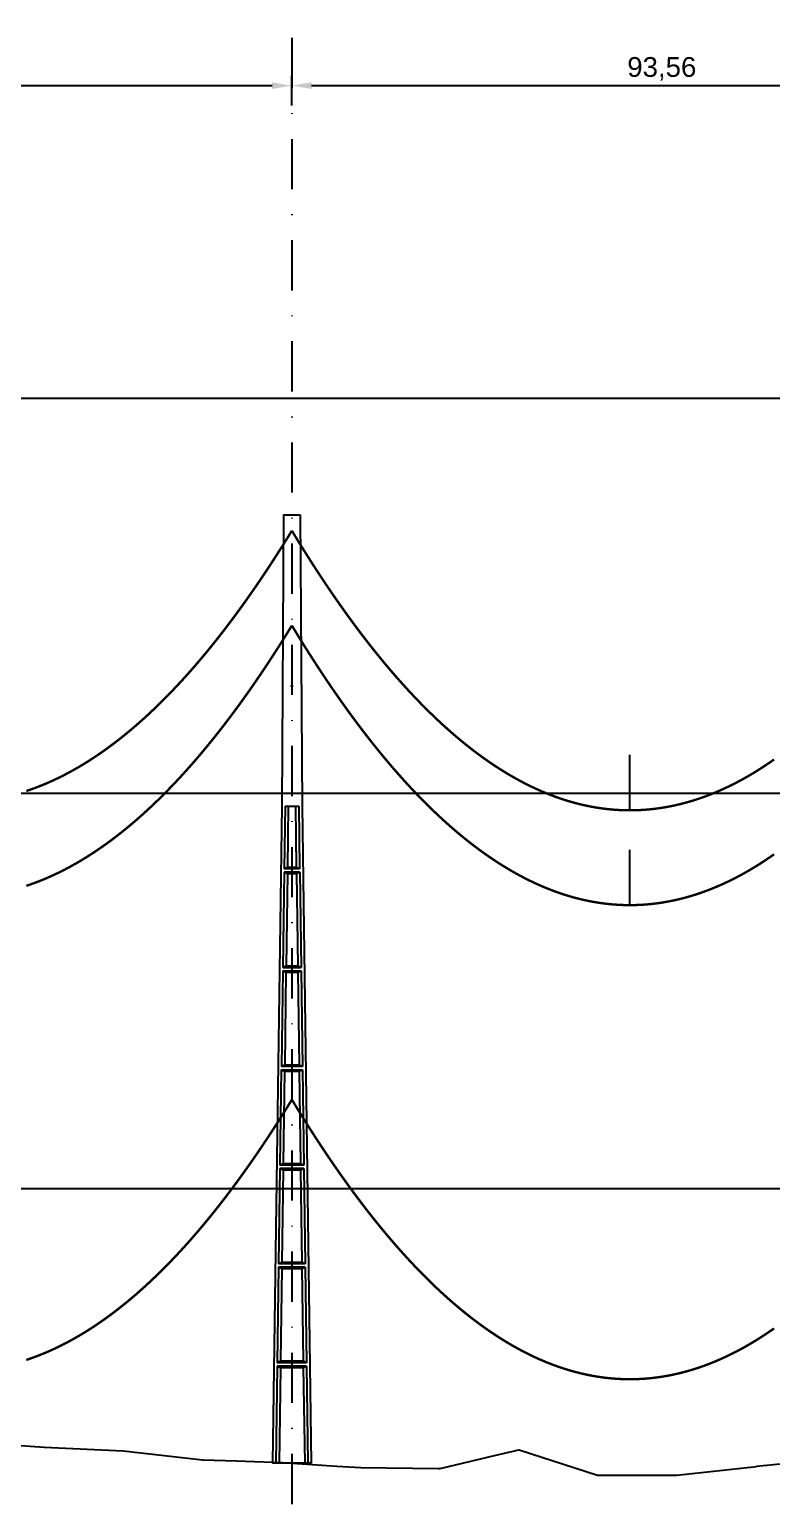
# Model space of a CAD drawing. Header units: metres. Extents: x -121 to 9872, y 3505 to 10721.
# Drawn here: x 5827.5 to 5921.3, y 9060 to 9246.7 of the extents above; entities that cross this region are included whole.
import ezdxf

# ---------------------------------------------------------------- set-up
doc = ezdxf.new("R2010")
doc.units = ezdxf.units.M
doc.header["$PDMODE"] = 2
doc.linetypes.add('DASHDOT', pattern=[25.4, 12.7, -6.35, 0, -6.35])
for name, color, linetype in [('CON-EOL- CA MAGNOLIA', 210, 'Continuous'), ('CON-EOL- PROJEÇÃO', 22, 'Continuous'), ('cotas', 7, 'Continuous'), ('Grade', 9, 'Continuous'), ('Ind.Rot', 8, 'DASHDOT'), ('Modelo_CotaTerreno_Perfil', 7, 'Continuous'), ('POSTE DT', 7, 'Continuous')]:
    doc.layers.add(name, color=color, linetype=linetype)
doc.styles.get("Standard").update_dxf_attribs({"font": 'arial.ttf'})
doc.dimstyles.new('ISO-25', dxfattribs={"dimtxt": 2.5, "dimasz": 2.5, "dimexe": 1.25, "dimexo": 0.625, "dimtad": 1, "dimzin": 1, "dimtxsty": 'Standard', "dimcen": 2.5, "dimaunit": 1, "dimadec": 3, "dimazin": 3, "dimtfac": 1, "dimtmove": 0, "dimatfit": 3, "dimfxlon": 1, "dimarcsym": 0})

# ---------------------------------------------------------------- blocks, each defined once
blk = doc.blocks.new('*U1')
at = {"layer": 'POSTE DT', "extrusion": (0, 1, 0)}
for p, q in [((-3.31, 378.23), (-4.05, 262)), ((-3.31, 378.23), (3.31, 378.23)), ((3.31, 378.23), (4.06, 262)), ((-4.05, 262), (-7.72, 0)), ((-4.05, 262), (-4.05, 262)), ((-2.73, 262), (-3.08, 237.05)), ((-2.73, 262), (2.75, 262)), ((-1.42, 262), (-1.77, 237.57)), ((1.43, 262), (1.77, 237.57)), ((2.75, 262), (3.1, 237.05)), ((4.06, 262), (7.72, 0)), ((-3.1, 235.74), (-3.63, 197.65)), ((3.11, 235.73), (-3.1, 235.74)), ((3.1, 237.05), (-3.08, 237.05)), ((3.11, 235.73), (3.65, 197.65)), ((-1.8, 235.21), (-2.32, 198.19)), ((1.8, 235.21), (2.32, 198.19)), ((-3.65, 196.34), (-4.19, 158.25)), ((-2.35, 195.8), (-2.87, 158.8)), ((2.35, 195.8), (2.87, 158.8)), ((3.66, 196.34), (4.2, 158.25)), ((-4.21, 156.94), (-4.74, 118.85)), ((-2.9, 156.39), (-3.42, 119.41)), ((2.91, 156.39), (3.42, 119.41)), ((4.21, 156.94), (4.75, 118.85)), ((4.75, 118.85), (-4.74, 118.85)), ((-4.76, 117.54), (-5.29, 79.45)), ((4.77, 117.54), (-4.76, 117.54)), ((-3.46, 116.98), (-3.97, 80.02)), ((3.46, 116.98), (3.98, 80.02)), ((4.77, 117.54), (5.3, 79.45)), ((-5.31, 78.14), (-5.85, 40.06)), ((5.32, 78.14), (-5.31, 78.14)), ((5.3, 79.45), (-5.29, 79.45)), ((-4.01, 77.57), (-4.53, 40.63)), ((4.01, 77.57), (4.53, 40.63)), ((5.32, 78.14), (5.85, 40.06)), ((-5.86, 38.74), (-6.41, 0)), ((5.87, 38.74), (-5.86, 38.74)), ((5.85, 40.06), (-5.85, 40.06)), ((-4.56, 38.17), (-5.1, 0)), ((4.56, 38.17), (5.1, 0)), ((5.87, 38.74), (6.41, 0)), ((-6.41, 0), (-7.72, 0)), ((-5.1, 0), (-6.41, 0)), ((5.1, 0), (-5.1, 0)), ((6.41, 0), (5.1, 0)), ((7.72, 0), (6.41, 0))]:
    blk.add_line(p, q, dxfattribs=at)
at = {"layer": 'POSTE DT', "ltscale": 3}
for points in [[(-3.65, 196.34), (3.66, 196.34)], [(-3.63, 197.65), (3.65, 197.65)], [(-4.21, 156.94), (4.21, 156.94)], [(4.2, 158.25), (-4.19, 158.25)]]:
    blk.add_lwpolyline(points, dxfattribs=at)
at = {"layer": 'POSTE DT'}
for points, knots in [([(0.25, 309.94), (0.25, 309.93), (0.25, 309.93), (0.25, 309.92), (0.25, 309.91), (0.25, 309.9), (0.25, 309.89), (0.24, 309.85), (0.22, 309.82), (0.19, 309.77), (0.16, 309.74), (0.11, 309.71), (0.08, 309.7), (0.01, 309.68), (-0.02, 309.68), (-0.08, 309.7), (-0.11, 309.71), (-0.16, 309.74), (-0.18, 309.76), (-0.21, 309.8), (-0.22, 309.82), (-0.24, 309.85), (-0.24, 309.87), (-0.25, 309.89), (-0.25, 309.9), (-0.25, 309.92), (-0.25, 309.92), (-0.25, 309.93), (-0.25, 309.94), (-0.25, 309.95), (-0.25, 309.95), (-0.25, 309.96), (-0.25, 309.97), (-0.24, 310), (-0.23, 310.02), (-0.21, 310.07), (-0.2, 310.09), (-0.15, 310.14), (-0.13, 310.15), (-0.07, 310.18), (-0.03, 310.19), (0.03, 310.19), (0.06, 310.18), (0.12, 310.16), (0.14, 310.14), (0.18, 310.11), (0.2, 310.09), (0.21, 310.06), (0.22, 310.05), (0.23, 310.04), (0.24, 310.01), (0.24, 309.99), (0.25, 309.97), (0.25, 309.96), (0.25, 309.95), (0.25, 309.94), (0.25, 309.94), (0.25, 309.94), (0.25, 309.94)], [-54.728303, -54.728303, -54.728303, -54.728303, -54.309038, -54.309038, -53.647169, -53.647169, -52.532885, -52.532885, -48.86224, -48.86224, -45.282765, -45.282765, -41.52867, -41.52867, -37.867486, -37.867486, -34.454589, -34.454589, -31.301423, -31.301423, -28.48103, -28.48103, -26.961755, -26.961755, -25.7544, -25.7544, -25.136228, -25.136228, -24.64409, -24.64409, -24.094201, -24.094201, -23.191199, -23.191199, -20.494482, -20.494482, -17.342863, -17.342863, -13.645538, -13.645538, -9.835989, -9.835989, -6.296781, -6.296781, -3.005029, -3.005029, 0, 0, 0, 1.527594, 1.527594, 3.697216, 3.697216, 4.489727, 4.489727, 5.01438, 5.01438, 5.095313, 5.095313, 5.095313, 5.095313]), ([(-3.1, 235.74), (-2.88, 235.65), (-2.67, 235.56), (-2.23, 235.39), (-2.02, 235.3), (-1.8, 235.21)], [0.055576, 0.055576, 0.055576, 0.055576, 56.767409, 56.767409, 113.50757, 113.50757, 113.50757, 113.50757]), ([(-1.77, 237.57), (-1.99, 237.49), (-2.21, 237.4), (-2.64, 237.22), (-2.86, 237.14), (-3.08, 237.05)], [0, 0, 0, 0, 56.660495, 56.660495, 113.412826, 113.412826, 113.412826, 113.412826]), ([(1.77, 237.57), (1.18, 237.57), (0.59, 237.57), (-0.59, 237.57), (-1.18, 237.57), (-1.77, 237.57)], [0, 0, 0, 0, 67.306894, 67.306894, 134.614447, 134.614447, 134.614447, 134.614447]), ([(3.1, 237.05), (2.87, 237.14), (2.65, 237.23), (2.21, 237.4), (1.99, 237.49), (1.77, 237.57)], [0, 0, 0, 0, 56.738948, 56.738948, 113.38731, 113.38731, 113.38731, 113.38731]), ([(1.8, 235.21), (2.02, 235.3), (2.24, 235.38), (2.68, 235.56), (2.89, 235.65), (3.11, 235.73)], [0, 0, 0, 0, 56.845349, 56.845349, 113.599799, 113.599799, 113.599799, 113.599799]), ([(-1.8, 235.21), (-1.2, 235.21), (-0.6, 235.21), (0.6, 235.21), (1.2, 235.21), (1.8, 235.21)], [0, 0, 0, 0, 68.567797, 68.567797, 137.136247, 137.136247, 137.136247, 137.136247]), ([(-3.65, 196.34), (-3.43, 196.25), (-3.22, 196.16), (-2.78, 195.98), (-2.57, 195.89), (-2.35, 195.8)], [0.054307, 0.054307, 0.054307, 0.054307, 63.527131, 63.527131, 127.063246, 127.063246, 127.063246, 127.063246]), ([(-2.32, 198.19), (-2.54, 198.1), (-2.76, 198.01), (-3.2, 197.83), (-3.41, 197.74), (-3.63, 197.65)], [0, 0, 0, 0, 63.412073, 63.412073, 126.777421, 126.777421, 126.777421, 126.777421]), ([(-2.35, 195.8), (-1.57, 195.8), (-0.78, 195.8), (0.79, 195.8), (1.57, 195.8), (2.35, 195.8)], [0, 0, 0, 0, 89.585713, 89.585713, 179.17191, 179.17191, 179.17191, 179.17191]), ([(2.32, 198.19), (1.55, 198.19), (0.77, 198.19), (-0.77, 198.19), (-1.55, 198.19), (-2.32, 198.19)], [0, 0, 0, 0, 88.31008, 88.31008, 176.620652, 176.620652, 176.620652, 176.620652]), ([(3.65, 197.65), (3.43, 197.74), (3.2, 197.83), (2.76, 198.01), (2.54, 198.1), (2.32, 198.19)], [0, 0, 0, 0, 63.488119, 63.488119, 126.880939, 126.880939, 126.880939, 126.880939]), ([(2.35, 195.8), (2.57, 195.89), (2.79, 195.98), (3.23, 196.16), (3.45, 196.25), (3.66, 196.34)], [0, 0, 0, 0, 63.60246, 63.60246, 127.109696, 127.109696, 127.109696, 127.109696]), ([(-4.21, 156.94), (-3.99, 156.85), (-3.77, 156.75), (-3.34, 156.57), (-3.12, 156.48), (-2.9, 156.39)], [0.053423, 0.053423, 0.053423, 0.053423, 70.429742, 70.429742, 140.90167, 140.90167, 140.90167, 140.90167]), ([(-2.87, 158.8), (-3.09, 158.71), (-3.31, 158.62), (-3.75, 158.43), (-3.97, 158.34), (-4.19, 158.25)], [0, 0, 0, 0, 70.301707, 70.301707, 140.590947, 140.590947, 140.590947, 140.590947]), ([(-2.9, 156.39), (-1.94, 156.39), (-0.97, 156.39), (0.97, 156.39), (1.94, 156.39), (2.91, 156.39)], [0, 0, 0, 0, 110.60219, 110.60219, 221.20473, 221.20473, 221.20473, 221.20473]), ([(2.87, 158.8), (1.92, 158.8), (0.96, 158.8), (-0.96, 158.8), (-1.91, 158.8), (-2.87, 158.8)], [0, 0, 0, 0, 109.314454, 109.314454, 218.629264, 218.629264, 218.629264, 218.629264]), ([(4.2, 158.25), (3.98, 158.34), (3.76, 158.44), (3.31, 158.62), (3.09, 158.71), (2.87, 158.8)], [0, 0, 0, 0, 70.379198, 70.379198, 140.659718, 140.659718, 140.659718, 140.659718]), ([(2.91, 156.39), (3.12, 156.48), (3.34, 156.57), (3.78, 156.75), (4, 156.85), (4.21, 156.94)], [0, 0, 0, 0, 70.506649, 70.506649, 140.914701, 140.914701, 140.914701, 140.914701]), ([(-3.42, 119.41), (-3.64, 119.32), (-3.86, 119.23), (-4.3, 119.04), (-4.52, 118.95), (-4.74, 118.85)], [0, 0, 0, 0, 77.299547, 77.299547, 154.618634, 154.618634, 154.618634, 154.618634]), ([(3.42, 119.41), (2.28, 119.41), (1.14, 119.41), (-1.14, 119.41), (-2.28, 119.41), (-3.42, 119.41)], [0, 0, 0, 0, 130.319901, 130.319901, 260.640046, 260.640046, 260.640046, 260.640046]), ([(4.75, 118.85), (4.53, 118.95), (4.31, 119.04), (3.87, 119.23), (3.64, 119.32), (3.42, 119.41)], [0, 0, 0, 0, 77.381597, 77.381597, 154.66183, 154.66183, 154.66183, 154.66183]), ([(-4.76, 117.54), (-4.54, 117.45), (-4.32, 117.35), (-3.89, 117.17), (-3.67, 117.07), (-3.46, 116.98)], [0.052784, 0.052784, 0.052784, 0.052784, 77.438432, 77.438432, 154.950301, 154.950301, 154.950301, 154.950301]), ([(-3.46, 116.98), (-2.3, 116.98), (-1.15, 116.98), (1.15, 116.98), (2.31, 116.98), (3.46, 116.98)], [0, 0, 0, 0, 131.617604, 131.617604, 263.235447, 263.235447, 263.235447, 263.235447]), ([(3.46, 116.98), (3.68, 117.07), (3.89, 117.17), (4.33, 117.35), (4.55, 117.45), (4.77, 117.54)], [0, 0, 0, 0, 77.520013, 77.520013, 154.938747, 154.938747, 154.938747, 154.938747]), ([(-5.31, 78.14), (-5.09, 78.05), (-4.88, 77.95), (-4.44, 77.76), (-4.23, 77.67), (-4.01, 77.57)], [0.052308, 0.052308, 0.052308, 0.052308, 84.527725, 84.527725, 169.158824, 169.158824, 169.158824, 169.158824]), ([(-3.97, 80.02), (-4.19, 79.93), (-4.41, 79.83), (-4.85, 79.64), (-5.07, 79.55), (-5.29, 79.45)], [0, 0, 0, 0, 84.379671, 84.379671, 168.809376, 168.809376, 168.809376, 168.809376]), ([(-4.01, 77.57), (-2.67, 77.57), (-1.34, 77.57), (1.34, 77.57), (2.67, 77.57), (4.01, 77.57)], [0, 0, 0, 0, 152.632212, 152.632212, 305.264569, 305.264569, 305.264569, 305.264569]), ([(3.98, 80.02), (2.65, 80.02), (1.33, 80.02), (-1.32, 80.02), (-2.65, 80.02), (-3.97, 80.02)], [0, 0, 0, 0, 151.326157, 151.326157, 302.652465, 302.652465, 302.652465, 302.652465]), ([(5.3, 79.45), (5.08, 79.55), (4.86, 79.64), (4.42, 79.83), (4.2, 79.93), (3.98, 80.02)], [0, 0, 0, 0, 84.46863, 84.46863, 168.833721, 168.833721, 168.833721, 168.833721]), ([(4.01, 77.57), (4.23, 77.67), (4.45, 77.76), (4.88, 77.95), (5.1, 78.05), (5.32, 78.14)], [0, 0, 0, 0, 84.616316, 84.616316, 169.129178, 169.129178, 169.129178, 169.129178]), ([(-5.86, 38.74), (-5.65, 38.65), (-5.43, 38.55), (-5, 38.36), (-4.78, 38.26), (-4.56, 38.17)], [0.026524, 0.026524, 0.026524, 0.026524, 91.679563, 91.679563, 183.466041, 183.466041, 183.466041, 183.466041]), ([(-4.53, 40.63), (-4.75, 40.53), (-4.97, 40.44), (-5.41, 40.25), (-5.63, 40.15), (-5.85, 40.06)], [0, 0, 0, 0, 91.523648, 91.523648, 183.126775, 183.126775, 183.126775, 183.126775]), ([(-4.56, 38.17), (-3.04, 38.17), (-1.52, 38.17), (1.52, 38.17), (3.04, 38.17), (4.56, 38.17)], [0, 0, 0, 0, 173.646192, 173.646192, 347.292451, 347.292451, 347.292451, 347.292451]), ([(4.53, 40.63), (3.02, 40.63), (1.51, 40.63), (-1.51, 40.63), (-3.02, 40.63), (-4.53, 40.63)], [0, 0, 0, 0, 172.33304, 172.33304, 344.666151, 344.666151, 344.666151, 344.666151]), ([(5.85, 40.06), (5.63, 40.15), (5.41, 40.25), (4.97, 40.44), (4.75, 40.53), (4.53, 40.63)], [0, 0, 0, 0, 91.621326, 91.621326, 183.137324, 183.137324, 183.137324, 183.137324]), ([(4.56, 38.17), (4.78, 38.26), (5, 38.36), (5.43, 38.55), (5.65, 38.65), (5.87, 38.74)], [0, 0, 0, 0, 91.776928, 91.776928, 183.448614, 183.448614, 183.448614, 183.448614])]:
    blk.add_open_spline(points, degree=3, knots=knots, dxfattribs=at)
blk = doc.blocks.new('*D114')
at = {"layer": 'cotas', "color": 0, "lineweight": -2, "transparency": 16777216}
for p, q in [((5770.7, 9237.06), (5770.7, 9240.81)), ((5860.7, 9237.06), (5860.7, 9240.81)), ((5773.2, 9239.56), (5858.2, 9239.56))]:
    blk.add_line(p, q, dxfattribs=at)
at = {"layer": 'cotas', "color": 0, "transparency": 16777216}
for points in [[(5773.2, 9239.98), (5773.2, 9239.14), (5770.7, 9239.56)], [(5858.2, 9239.98), (5858.2, 9239.14), (5860.7, 9239.56)]]:
    blk.add_solid(points, dxfattribs=at)
at = {"layer": 'Defpoints', "color": 0, "transparency": 16777216}
for p in [(5860.7, 9239.56), (5770.7, 9195.34), (5860.7, 9185.23)]:
    blk.add_point(p, dxfattribs=at)
at = {"layer": 'cotas', "color": 0, "transparency": 16777216, "insert": (5815.7, 9241.69), "char_height": 2.5, "attachment_point": 5}
blk.add_mtext('90,00', dxfattribs=at)
blk = doc.blocks.new('*D115')
at = {"layer": 'cotas', "color": 0, "lineweight": -2, "transparency": 16777216}
for p, q in [((5860.7, 9237.06), (5860.7, 9240.81)), ((5954.26, 9237.06), (5954.26, 9240.81)), ((5863.2, 9239.56), (5951.76, 9239.56))]:
    blk.add_line(p, q, dxfattribs=at)
at = {"layer": 'cotas', "color": 0, "transparency": 16777216}
for points in [[(5863.2, 9239.98), (5863.2, 9239.14), (5860.7, 9239.56)], [(5951.76, 9239.98), (5951.76, 9239.14), (5954.26, 9239.56)]]:
    blk.add_solid(points, dxfattribs=at)
at = {"layer": 'Defpoints', "color": 0, "transparency": 16777216}
for p in [(5954.26, 9239.56), (5954.26, 9199.93), (5860.7, 9185.23)]:
    blk.add_point(p, dxfattribs=at)
at = {"layer": 'cotas', "color": 0, "transparency": 16777216, "insert": (5907.48, 9241.69), "char_height": 2.5, "attachment_point": 5}
blk.add_mtext('93,56', dxfattribs=at)

msp = doc.modelspace()

# ---------------------------------------------------------------- linework, layer by layer
at = {"layer": 'CON-EOL- CA MAGNOLIA'}
for p, q in [((5903.442, 9147.848), (5903.442, 9154.848)), ((5903.442, 9135.848), (5903.442, 9142.848)), ((5903.442, 9135.848), (5903.442, 9142.848))]:
    msp.add_line(p, q, dxfattribs=at)
at = {"layer": 'CON-EOL- CA MAGNOLIA', "const_width": 0.3}
for points in [[(5827.122, 9150.289), (5827.57, 9150.441), (5828.017, 9150.6), (5828.465, 9150.767), (5828.913, 9150.942), (5829.361, 9151.124), (5829.808, 9151.315), (5830.256, 9151.513), (5830.704, 9151.718), (5831.152, 9151.932), (5831.6, 9152.153), (5832.047, 9152.382), (5832.495, 9152.619), (5832.943, 9152.864), (5833.391, 9153.116), (5833.838, 9153.376), (5834.286, 9153.644), (5834.734, 9153.919), (5835.182, 9154.203), (5835.629, 9154.494), (5836.077, 9154.793), (5836.525, 9155.1), (5836.973, 9155.414), (5837.42, 9155.736), (5837.868, 9156.066), (5838.316, 9156.404), (5838.764, 9156.75), (5839.211, 9157.103), (5839.659, 9157.464), (5840.107, 9157.833), (5840.555, 9158.21), (5841.003, 9158.594), (5841.45, 9158.986), (5841.898, 9159.386), (5842.346, 9159.794), (5842.794, 9160.21), (5843.241, 9160.633), (5843.689, 9161.064), (5844.137, 9161.503), (5844.585, 9161.95), (5845.032, 9162.404), (5845.48, 9162.866), (5845.928, 9163.336), (5846.376, 9163.814), (5846.823, 9164.3), (5847.271, 9164.793), (5847.719, 9165.295), (5848.167, 9165.804), (5848.614, 9166.32), (5849.062, 9166.845), (5849.51, 9167.378), (5849.958, 9167.918), (5850.405, 9168.466), (5850.853, 9169.022), (5851.301, 9169.585), (5851.749, 9170.157), (5852.197, 9170.736), (5852.644, 9171.323), (5853.092, 9171.918), (5853.54, 9172.521), (5853.988, 9173.132), (5854.435, 9173.75), (5854.883, 9174.376), (5855.331, 9175.01), (5855.779, 9175.652), (5856.226, 9176.302), (5856.674, 9176.959), (5857.122, 9177.625), (5857.57, 9178.298), (5858.017, 9178.979), (5858.465, 9179.668), (5858.913, 9180.365), (5859.361, 9181.069), (5859.808, 9181.782), (5860.256, 9182.502), (5860.704, 9183.23)], [(5860.704, 9183.23), (5861.169, 9182.462), (5861.635, 9181.702), (5862.1, 9180.951), (5862.566, 9180.208), (5863.031, 9179.474), (5863.497, 9178.748), (5863.962, 9178.031), (5864.428, 9177.322), (5864.893, 9176.621), (5865.359, 9175.929), (5865.824, 9175.246), (5866.29, 9174.571), (5866.755, 9173.904), (5867.221, 9173.246), (5867.686, 9172.597), (5868.152, 9171.956), (5868.617, 9171.323), (5869.083, 9170.699), (5869.548, 9170.083), (5870.013, 9169.475), (5870.479, 9168.876), (5870.944, 9168.286), (5871.41, 9167.704), (5871.875, 9167.13), (5872.341, 9166.565), (5872.806, 9166.008), (5873.272, 9165.46), (5873.737, 9164.92), (5874.203, 9164.389), (5874.668, 9163.866), (5875.134, 9163.351), (5875.599, 9162.845), (5876.065, 9162.347), (5876.53, 9161.858), (5876.996, 9161.377), (5877.461, 9160.905), (5877.926, 9160.441), (5878.392, 9159.985), (5878.857, 9159.538), (5879.323, 9159.099), (5879.788, 9158.669), (5880.254, 9158.247), (5880.719, 9157.833), (5881.185, 9157.428), (5881.65, 9157.031), (5882.116, 9156.643), (5882.581, 9156.263), (5883.047, 9155.891), (5883.512, 9155.528), (5883.978, 9155.174), (5884.443, 9154.827), (5884.909, 9154.489), (5885.374, 9154.16), (5885.84, 9153.839), (5886.305, 9153.526), (5886.77, 9153.221), (5887.236, 9152.925), (5887.701, 9152.638), (5888.167, 9152.359), (5888.632, 9152.088), (5889.098, 9151.826), (5889.563, 9151.572), (5890.029, 9151.326), (5890.494, 9151.089), (5890.96, 9150.86), (5891.425, 9150.639), (5891.891, 9150.427), (5892.356, 9150.224), (5892.822, 9150.028), (5893.287, 9149.841), (5893.753, 9149.663), (5894.218, 9149.492), (5894.684, 9149.331), (5895.149, 9149.177), (5895.614, 9149.032), (5896.08, 9148.896), (5896.545, 9148.767), (5897.011, 9148.647), (5897.476, 9148.536), (5897.942, 9148.433), (5898.407, 9148.338), (5898.873, 9148.251), (5899.338, 9148.173), (5899.804, 9148.104), (5900.269, 9148.042), (5900.735, 9147.99), (5901.2, 9147.945), (5901.666, 9147.909), (5902.131, 9147.881), (5902.597, 9147.862), (5903.062, 9147.851), (5903.527, 9147.848), (5903.993, 9147.854), (5904.458, 9147.868), (5904.924, 9147.89), (5905.389, 9147.921), (5905.855, 9147.96), (5906.32, 9148.008), (5906.786, 9148.064), (5907.251, 9148.129), (5907.717, 9148.201), (5908.182, 9148.282), (5908.648, 9148.372), (5909.113, 9148.47), (5909.579, 9148.576), (5910.044, 9148.691), (5910.51, 9148.814), (5910.975, 9148.945), (5911.441, 9149.085), (5911.906, 9149.233), (5912.371, 9149.389), (5912.837, 9149.554), (5913.302, 9149.728), (5913.768, 9149.909), (5914.233, 9150.099), (5914.699, 9150.298), (5915.164, 9150.504), (5915.63, 9150.72), (5916.095, 9150.943), (5916.561, 9151.175), (5917.026, 9151.415), (5917.492, 9151.664), (5917.957, 9151.921), (5918.423, 9152.187), (5918.888, 9152.461), (5919.354, 9152.743), (5919.819, 9153.034), (5920.284, 9153.333), (5920.75, 9153.64), (5921.215, 9153.956), (5921.681, 9154.28)], [(5827.122, 9138.289), (5827.57, 9138.441), (5828.017, 9138.6), (5828.465, 9138.767), (5828.913, 9138.942), (5829.361, 9139.124), (5829.808, 9139.315), (5830.256, 9139.513), (5830.704, 9139.718), (5831.152, 9139.932), (5831.6, 9140.153), (5832.047, 9140.382), (5832.495, 9140.619), (5832.943, 9140.864), (5833.391, 9141.116), (5833.838, 9141.376), (5834.286, 9141.644), (5834.734, 9141.92), (5835.182, 9142.203), (5835.629, 9142.494), (5836.077, 9142.793), (5836.525, 9143.1), (5836.973, 9143.414), (5837.42, 9143.736), (5837.868, 9144.066), (5838.316, 9144.404), (5838.764, 9144.75), (5839.211, 9145.103), (5839.659, 9145.464), (5840.107, 9145.833), (5840.555, 9146.21), (5841.003, 9146.594), (5841.45, 9146.986), (5841.898, 9147.386), (5842.346, 9147.794), (5842.794, 9148.21), (5843.241, 9148.633), (5843.689, 9149.064), (5844.137, 9149.503), (5844.585, 9149.95), (5845.032, 9150.404), (5845.48, 9150.866), (5845.928, 9151.336), (5846.376, 9151.814), (5846.823, 9152.3), (5847.271, 9152.793), (5847.719, 9153.295), (5848.167, 9153.804), (5848.614, 9154.32), (5849.062, 9154.845), (5849.51, 9155.378), (5849.958, 9155.918), (5850.405, 9156.466), (5850.853, 9157.022), (5851.301, 9157.585), (5851.749, 9158.157), (5852.197, 9158.736), (5852.644, 9159.323), (5853.092, 9159.918), (5853.54, 9160.521), (5853.988, 9161.132), (5854.435, 9161.75), (5854.883, 9162.376), (5855.331, 9163.01), (5855.779, 9163.652), (5856.226, 9164.302), (5856.674, 9164.959), (5857.122, 9165.625), (5857.57, 9166.298), (5858.017, 9166.979), (5858.465, 9167.668), (5858.913, 9168.365), (5859.361, 9169.069), (5859.808, 9169.782), (5860.256, 9170.502), (5860.704, 9171.23)], [(5827.122, 9138.289), (5827.57, 9138.441), (5828.017, 9138.6), (5828.465, 9138.767), (5828.913, 9138.942), (5829.361, 9139.124), (5829.808, 9139.315), (5830.256, 9139.513), (5830.704, 9139.718), (5831.152, 9139.932), (5831.6, 9140.153), (5832.047, 9140.382), (5832.495, 9140.619), (5832.943, 9140.864), (5833.391, 9141.116), (5833.838, 9141.376), (5834.286, 9141.644), (5834.734, 9141.919), (5835.182, 9142.203), (5835.629, 9142.494), (5836.077, 9142.793), (5836.525, 9143.1), (5836.973, 9143.414), (5837.42, 9143.736), (5837.868, 9144.066), (5838.316, 9144.404), (5838.764, 9144.75), (5839.211, 9145.103), (5839.659, 9145.464), (5840.107, 9145.833), (5840.555, 9146.21), (5841.003, 9146.594), (5841.45, 9146.986), (5841.898, 9147.386), (5842.346, 9147.794), (5842.794, 9148.21), (5843.241, 9148.633), (5843.689, 9149.064), (5844.137, 9149.503), (5844.585, 9149.95), (5845.032, 9150.404), (5845.48, 9150.866), (5845.928, 9151.336), (5846.376, 9151.814), (5846.823, 9152.3), (5847.271, 9152.793), (5847.719, 9153.295), (5848.167, 9153.804), (5848.614, 9154.32), (5849.062, 9154.845), (5849.51, 9155.378), (5849.958, 9155.918), (5850.405, 9156.466), (5850.853, 9157.022), (5851.301, 9157.585), (5851.749, 9158.157), (5852.197, 9158.736), (5852.644, 9159.323), (5853.092, 9159.918), (5853.54, 9160.521), (5853.988, 9161.132), (5854.435, 9161.75), (5854.883, 9162.376), (5855.331, 9163.01), (5855.779, 9163.652), (5856.226, 9164.302), (5856.674, 9164.959), (5857.122, 9165.625), (5857.57, 9166.298), (5858.017, 9166.979), (5858.465, 9167.668), (5858.913, 9168.365), (5859.361, 9169.069), (5859.808, 9169.782), (5860.256, 9170.502), (5860.704, 9171.23)], [(5860.704, 9171.23), (5861.169, 9170.462), (5861.635, 9169.702), (5862.1, 9168.951), (5862.566, 9168.208), (5863.031, 9167.474), (5863.497, 9166.748), (5863.962, 9166.031), (5864.428, 9165.322), (5864.893, 9164.621), (5865.359, 9163.929), (5865.824, 9163.246), (5866.29, 9162.571), (5866.755, 9161.904), (5867.221, 9161.246), (5867.686, 9160.597), (5868.152, 9159.955), (5868.617, 9159.323), (5869.083, 9158.699), (5869.548, 9158.083), (5870.013, 9157.475), (5870.479, 9156.876), (5870.944, 9156.286), (5871.41, 9155.704), (5871.875, 9155.13), (5872.341, 9154.565), (5872.806, 9154.008), (5873.272, 9153.46), (5873.737, 9152.92), (5874.203, 9152.389), (5874.668, 9151.866), (5875.134, 9151.351), (5875.599, 9150.845), (5876.065, 9150.347), (5876.53, 9149.858), (5876.996, 9149.377), (5877.461, 9148.905), (5877.926, 9148.441), (5878.392, 9147.985), (5878.857, 9147.538), (5879.323, 9147.099), (5879.788, 9146.669), (5880.254, 9146.247), (5880.719, 9145.833), (5881.185, 9145.428), (5881.65, 9145.031), (5882.116, 9144.643), (5882.581, 9144.263), (5883.047, 9143.891), (5883.512, 9143.528), (5883.978, 9143.174), (5884.443, 9142.827), (5884.909, 9142.489), (5885.374, 9142.16), (5885.84, 9141.839), (5886.305, 9141.526), (5886.77, 9141.221), (5887.236, 9140.925), (5887.701, 9140.638), (5888.167, 9140.359), (5888.632, 9140.088), (5889.098, 9139.826), (5889.563, 9139.571), (5890.029, 9139.326), (5890.494, 9139.089), (5890.96, 9138.86), (5891.425, 9138.639), (5891.891, 9138.427), (5892.356, 9138.223), (5892.822, 9138.028), (5893.287, 9137.841), (5893.753, 9137.663), (5894.218, 9137.492), (5894.684, 9137.331), (5895.149, 9137.177), (5895.614, 9137.032), (5896.08, 9136.895), (5896.545, 9136.767), (5897.011, 9136.647), (5897.476, 9136.536), (5897.942, 9136.433), (5898.407, 9136.338), (5898.873, 9136.251), (5899.338, 9136.173), (5899.804, 9136.104), (5900.269, 9136.042), (5900.735, 9135.99), (5901.2, 9135.945), (5901.666, 9135.909), (5902.131, 9135.881), (5902.597, 9135.862), (5903.062, 9135.851), (5903.527, 9135.848), (5903.993, 9135.854), (5904.458, 9135.868), (5904.924, 9135.89), (5905.389, 9135.921), (5905.855, 9135.961), (5906.32, 9136.008), (5906.786, 9136.064), (5907.251, 9136.129), (5907.717, 9136.201), (5908.182, 9136.282), (5908.648, 9136.372), (5909.113, 9136.47), (5909.579, 9136.576), (5910.044, 9136.691), (5910.51, 9136.814), (5910.975, 9136.945), (5911.441, 9137.085), (5911.906, 9137.233), (5912.371, 9137.389), (5912.837, 9137.554), (5913.302, 9137.728), (5913.768, 9137.909), (5914.233, 9138.099), (5914.699, 9138.298), (5915.164, 9138.504), (5915.63, 9138.72), (5916.095, 9138.943), (5916.561, 9139.175), (5917.026, 9139.416), (5917.492, 9139.664), (5917.957, 9139.921), (5918.423, 9140.187), (5918.888, 9140.461), (5919.354, 9140.743), (5919.819, 9141.034), (5920.284, 9141.333), (5920.75, 9141.64), (5921.215, 9141.956), (5921.681, 9142.28)], [(5860.704, 9171.23), (5861.169, 9170.462), (5861.635, 9169.702), (5862.1, 9168.951), (5862.566, 9168.208), (5863.031, 9167.474), (5863.497, 9166.748), (5863.962, 9166.031), (5864.428, 9165.322), (5864.893, 9164.621), (5865.359, 9163.929), (5865.824, 9163.246), (5866.29, 9162.571), (5866.755, 9161.904), (5867.221, 9161.246), (5867.686, 9160.597), (5868.152, 9159.955), (5868.617, 9159.323), (5869.083, 9158.699), (5869.548, 9158.083), (5870.013, 9157.475), (5870.479, 9156.876), (5870.944, 9156.286), (5871.41, 9155.704), (5871.875, 9155.13), (5872.341, 9154.565), (5872.806, 9154.008), (5873.272, 9153.46), (5873.737, 9152.92), (5874.203, 9152.389), (5874.668, 9151.866), (5875.134, 9151.351), (5875.599, 9150.845), (5876.065, 9150.347), (5876.53, 9149.858), (5876.996, 9149.377), (5877.461, 9148.905), (5877.926, 9148.441), (5878.392, 9147.985), (5878.857, 9147.538), (5879.323, 9147.099), (5879.788, 9146.669), (5880.254, 9146.247), (5880.719, 9145.833), (5881.185, 9145.428), (5881.65, 9145.031), (5882.116, 9144.643), (5882.581, 9144.263), (5883.047, 9143.891), (5883.512, 9143.528), (5883.978, 9143.174), (5884.443, 9142.827), (5884.909, 9142.489), (5885.374, 9142.16), (5885.84, 9141.839), (5886.305, 9141.526), (5886.77, 9141.221), (5887.236, 9140.925), (5887.701, 9140.638), (5888.167, 9140.359), (5888.632, 9140.088), (5889.098, 9139.826), (5889.563, 9139.572), (5890.029, 9139.326), (5890.494, 9139.089), (5890.96, 9138.86), (5891.425, 9138.639), (5891.891, 9138.427), (5892.356, 9138.224), (5892.822, 9138.028), (5893.287, 9137.841), (5893.753, 9137.663), (5894.218, 9137.492), (5894.684, 9137.331), (5895.149, 9137.177), (5895.614, 9137.032), (5896.08, 9136.895), (5896.545, 9136.767), (5897.011, 9136.647), (5897.476, 9136.536), (5897.942, 9136.433), (5898.407, 9136.338), (5898.873, 9136.251), (5899.338, 9136.173), (5899.804, 9136.104), (5900.269, 9136.042), (5900.735, 9135.99), (5901.2, 9135.945), (5901.666, 9135.909), (5902.131, 9135.881), (5902.597, 9135.862), (5903.062, 9135.851), (5903.527, 9135.848), (5903.993, 9135.854), (5904.458, 9135.868), (5904.924, 9135.89), (5905.389, 9135.921), (5905.855, 9135.96), (5906.32, 9136.008), (5906.786, 9136.064), (5907.251, 9136.129), (5907.717, 9136.201), (5908.182, 9136.282), (5908.648, 9136.372), (5909.113, 9136.47), (5909.579, 9136.576), (5910.044, 9136.691), (5910.51, 9136.814), (5910.975, 9136.945), (5911.441, 9137.085), (5911.906, 9137.233), (5912.371, 9137.389), (5912.837, 9137.554), (5913.302, 9137.728), (5913.768, 9137.909), (5914.233, 9138.099), (5914.699, 9138.298), (5915.164, 9138.504), (5915.63, 9138.72), (5916.095, 9138.943), (5916.561, 9139.175), (5917.026, 9139.415), (5917.492, 9139.664), (5917.957, 9139.921), (5918.423, 9140.187), (5918.888, 9140.461), (5919.354, 9140.743), (5919.819, 9141.034), (5920.284, 9141.333), (5920.75, 9141.64), (5921.215, 9141.956), (5921.681, 9142.28)]]:
    msp.add_lwpolyline(points, dxfattribs=at)
at = {"layer": 'CON-EOL- PROJEÇÃO', "const_width": 0.3}
for points in [[(5827.122, 9078.289), (5827.57, 9078.441), (5828.017, 9078.6), (5828.465, 9078.767), (5828.913, 9078.942), (5829.361, 9079.124), (5829.808, 9079.315), (5830.256, 9079.513), (5830.704, 9079.718), (5831.152, 9079.932), (5831.6, 9080.153), (5832.047, 9080.382), (5832.495, 9080.619), (5832.943, 9080.864), (5833.391, 9081.116), (5833.838, 9081.376), (5834.286, 9081.644), (5834.734, 9081.92), (5835.182, 9082.203), (5835.629, 9082.494), (5836.077, 9082.793), (5836.525, 9083.1), (5836.973, 9083.414), (5837.42, 9083.736), (5837.868, 9084.066), (5838.316, 9084.404), (5838.764, 9084.75), (5839.211, 9085.103), (5839.659, 9085.464), (5840.107, 9085.833), (5840.555, 9086.21), (5841.003, 9086.594), (5841.45, 9086.986), (5841.898, 9087.386), (5842.346, 9087.794), (5842.794, 9088.21), (5843.241, 9088.633), (5843.689, 9089.064), (5844.137, 9089.503), (5844.585, 9089.95), (5845.032, 9090.404), (5845.48, 9090.866), (5845.928, 9091.336), (5846.376, 9091.814), (5846.823, 9092.3), (5847.271, 9092.793), (5847.719, 9093.295), (5848.167, 9093.804), (5848.614, 9094.32), (5849.062, 9094.845), (5849.51, 9095.378), (5849.958, 9095.918), (5850.405, 9096.466), (5850.853, 9097.022), (5851.301, 9097.585), (5851.749, 9098.157), (5852.197, 9098.736), (5852.644, 9099.323), (5853.092, 9099.918), (5853.54, 9100.521), (5853.988, 9101.132), (5854.435, 9101.75), (5854.883, 9102.376), (5855.331, 9103.01), (5855.779, 9103.652), (5856.226, 9104.302), (5856.674, 9104.959), (5857.122, 9105.625), (5857.57, 9106.298), (5858.017, 9106.979), (5858.465, 9107.668), (5858.913, 9108.365), (5859.361, 9109.069), (5859.808, 9109.782), (5860.256, 9110.502), (5860.704, 9111.23)], [(5860.704, 9111.23), (5861.169, 9110.462), (5861.635, 9109.702), (5862.1, 9108.951), (5862.566, 9108.208), (5863.031, 9107.474), (5863.497, 9106.748), (5863.962, 9106.031), (5864.428, 9105.322), (5864.893, 9104.621), (5865.359, 9103.929), (5865.824, 9103.246), (5866.29, 9102.571), (5866.755, 9101.904), (5867.221, 9101.246), (5867.686, 9100.597), (5868.152, 9099.956), (5868.617, 9099.323), (5869.083, 9098.699), (5869.548, 9098.083), (5870.013, 9097.475), (5870.479, 9096.876), (5870.944, 9096.286), (5871.41, 9095.704), (5871.875, 9095.13), (5872.341, 9094.565), (5872.806, 9094.008), (5873.272, 9093.46), (5873.737, 9092.92), (5874.203, 9092.389), (5874.668, 9091.866), (5875.134, 9091.351), (5875.599, 9090.845), (5876.065, 9090.347), (5876.53, 9089.858), (5876.996, 9089.377), (5877.461, 9088.905), (5877.926, 9088.441), (5878.392, 9087.985), (5878.857, 9087.538), (5879.323, 9087.099), (5879.788, 9086.669), (5880.254, 9086.247), (5880.719, 9085.833), (5881.185, 9085.428), (5881.65, 9085.031), (5882.116, 9084.643), (5882.581, 9084.263), (5883.047, 9083.891), (5883.512, 9083.528), (5883.978, 9083.174), (5884.443, 9082.827), (5884.909, 9082.489), (5885.374, 9082.16), (5885.84, 9081.839), (5886.305, 9081.526), (5886.77, 9081.221), (5887.236, 9080.925), (5887.701, 9080.638), (5888.167, 9080.359), (5888.632, 9080.088), (5889.098, 9079.826), (5889.563, 9079.572), (5890.029, 9079.326), (5890.494, 9079.089), (5890.96, 9078.86), (5891.425, 9078.639), (5891.891, 9078.427), (5892.356, 9078.224), (5892.822, 9078.028), (5893.287, 9077.841), (5893.753, 9077.663), (5894.218, 9077.492), (5894.684, 9077.331), (5895.149, 9077.177), (5895.614, 9077.032), (5896.08, 9076.896), (5896.545, 9076.767), (5897.011, 9076.647), (5897.476, 9076.536), (5897.942, 9076.433), (5898.407, 9076.338), (5898.873, 9076.251), (5899.338, 9076.173), (5899.804, 9076.104), (5900.269, 9076.042), (5900.735, 9075.99), (5901.2, 9075.945), (5901.666, 9075.909), (5902.131, 9075.881), (5902.597, 9075.862), (5903.062, 9075.851), (5903.527, 9075.848), (5903.993, 9075.854), (5904.458, 9075.868), (5904.924, 9075.89), (5905.389, 9075.921), (5905.855, 9075.96), (5906.32, 9076.008), (5906.786, 9076.064), (5907.251, 9076.129), (5907.717, 9076.201), (5908.182, 9076.282), (5908.648, 9076.372), (5909.113, 9076.47), (5909.579, 9076.576), (5910.044, 9076.691), (5910.51, 9076.814), (5910.975, 9076.945), (5911.441, 9077.085), (5911.906, 9077.233), (5912.371, 9077.389), (5912.837, 9077.554), (5913.302, 9077.728), (5913.768, 9077.909), (5914.233, 9078.099), (5914.699, 9078.298), (5915.164, 9078.504), (5915.63, 9078.72), (5916.095, 9078.943), (5916.561, 9079.175), (5917.026, 9079.415), (5917.492, 9079.664), (5917.957, 9079.921), (5918.423, 9080.187), (5918.888, 9080.461), (5919.354, 9080.743), (5919.819, 9081.034), (5920.284, 9081.333), (5920.75, 9081.64), (5921.215, 9081.956), (5921.681, 9082.28)]]:
    msp.add_lwpolyline(points, dxfattribs=at)
at = {"layer": 'Grade'}
for points in [[(0, 9200), (9859.453, 9200)], [(0, 9150), (9859.453, 9150)], [(0, 9100), (9859.453, 9100)]]:
    msp.add_lwpolyline(points, dxfattribs=at)
at = {"layer": 'Ind.Rot', "linetype": 'DASHDOT', "ltscale": 0.5}
msp.add_lwpolyline([(5860.704, 10500), (5860.704, 8300)], dxfattribs=at)
at = {"layer": 'Modelo_CotaTerreno_Perfil', "linetype": 'Continuous', "lineweight": -3}
msp.add_lwpolyline([(5819.256, 9067.974), (5829.36, 9067.267), (5829.385, 9067.265), (5829.389, 9067.263), (5829.402, 9067.261), (5839.385, 9066.794), (5849.401, 9065.665), (5849.45, 9065.665), (5849.466, 9065.667), (5853.714, 9065.511), (5859.434, 9065.302), (5859.455, 9065.304), (5859.519, 9065.31), (5866.393, 9064.853), (5869.405, 9064.661), (5879.218, 9064.564), (5879.283, 9064.56), (5879.306, 9064.561), (5879.44, 9064.548), (5886.333, 9066.185), (5889.385, 9066.9), (5889.444, 9066.897), (5899.341, 9063.715), (5899.341, 9063.716), (5908.403, 9063.713), (5909.385, 9063.713), (5909.388, 9063.713), (5909.389, 9063.712), (5909.395, 9063.713), (5919.436, 9064.82), (5919.443, 9064.821), (5919.462, 9064.824), (5929.302, 9065.799)], dxfattribs=at)

# ---------------------------------------------------------------- block references
at = {"layer": 'POSTE DT', "xscale": 0.3172702451939489, "yscale": 0.3172702451939489, "zscale": 0.3172702451939489}
msp.add_blockref('*U1', (5860.704, 9065.23), dxfattribs=at)

# ---------------------------------------------------------------- dimensions: what is measured, and where the dimension line sits
at = {"layer": 'cotas'}
for base, p1, p2, picture, middle in [((5860.704, 9239.56), (5770.704, 9195.34), (5860.704, 9185.23), '*D114', (5815.704, 9241.687)), ((5954.264, 9239.56), (5860.704, 9185.23), (5954.264, 9199.93), '*D115', (5907.484, 9241.687))]:
    dim = msp.add_linear_dim(base=base, p1=p1, p2=p2, dimstyle='ISO-25', override={"dimtmove": 1}, dxfattribs=at)
    dim.commit()
    dim.dimension.update_dxf_attribs({"geometry": picture, "text_midpoint": middle})

doc.saveas('drawing.dxf')
